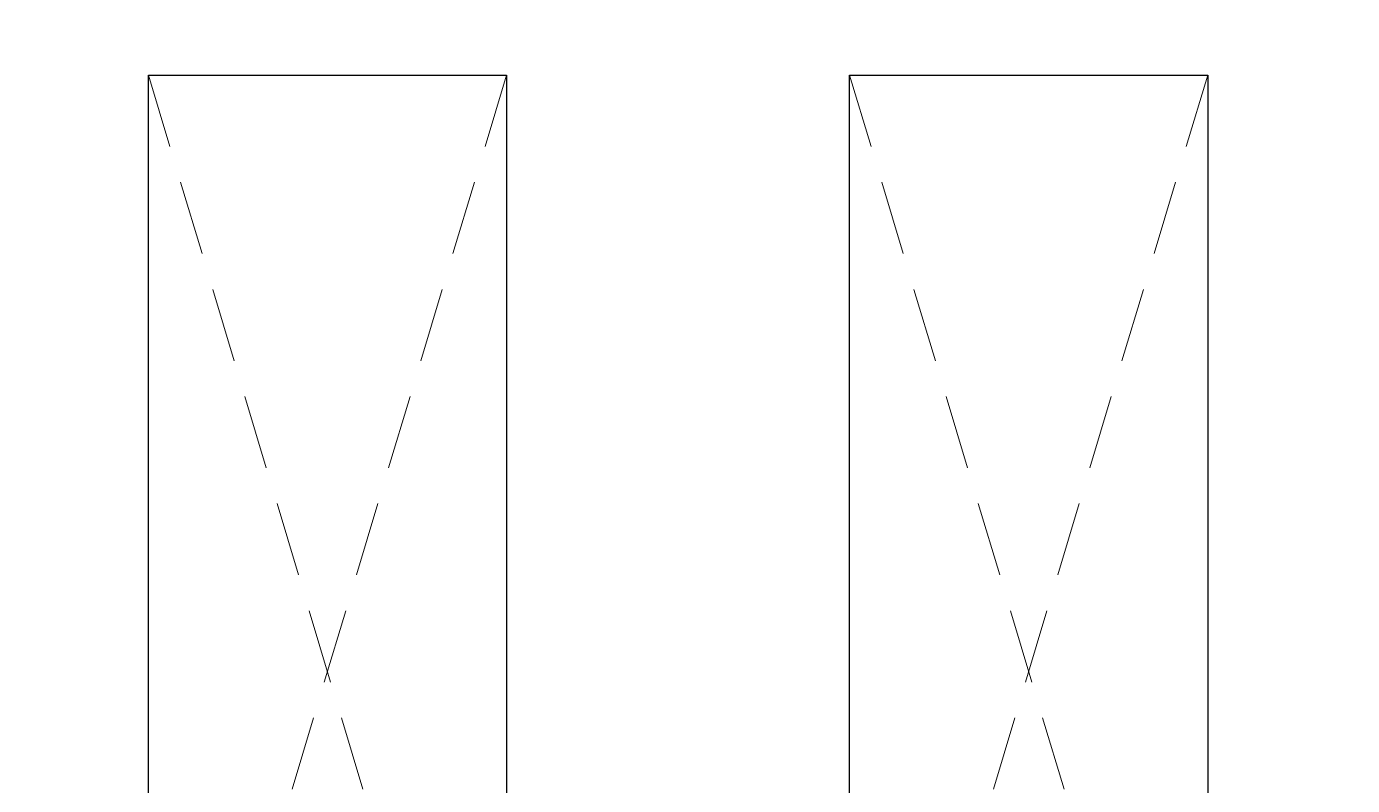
# Model space of a CAD drawing. Header units: millimetres. Extents: x -6181 to 191287, y -8583 to 23546.
# Drawn here: x 5261 to 7483, y 1209 to 2481 of the extents above; entities that cross this region are included whole.
import ezdxf

# ---------------------------------------------------------------- set-up
doc = ezdxf.new("R2010")
doc.units = ezdxf.units.MM
doc.header["$MEASUREMENT"] = 0
doc.linetypes.add('1735-DT-5BR-SEC_AA$0$DASHED', pattern=[0.75, 0.5, -0.25])
for name, color, linetype, lineweight in [('1735-DT-5BR-SEC_AA$0$06--LINE-0', 8, 'Continuous', 13), ('1735-DT-5BR-SEC_AA$0$W--ELV-1', 250, '1735-DT-5BR-SEC_AA$0$DASHED', 9), ('1735-DT-5BR-SEC_AA$0$Z--CAR', 251, 'Continuous', 9), ('1735-DT-5BR-SEC_AA$0$Z--WIPEOUT', 255, 'Continuous', 5), ('Z--CAR', 251, 'Continuous', 9), ('Z--WIPEOUT', 255, 'Continuous', 5)]:
    doc.layers.add(name, color=color, linetype=linetype, lineweight=lineweight)
doc.layers.add('1735-DT-5BR-SEC_AA$0$CEILING FIXTURES', color=251, linetype='Continuous')

# ---------------------------------------------------------------- blocks, each defined once
blk = doc.blocks.new('A$C0A892E0C')
blk.add_wipeout([(-53.075, 0.002), (-59.387, 0.002), (-61.518, 1.586), (-62.937, 3.816), (-63.235, 4.965), (-64.672, 5.612), (-67.98, 5.555), (-69.037, 5.715), (-72.39, 8.03), (-72.793, 8.631), (-73.007, 9.673), (-72.434, 10.78), (-72.357, 12.492), (-71.738, 13.364), (-71.442, 14.504), (-70.978, 15.686), (-70.725, 17.205), (-70.345, 18.175), (-68.932, 19.524), (-65.439, 20.652), (-56.997, 22.525), (-52.586, 23.364), (-50.435, 23.638), (-47.938, 23.95), (-47.843, 24.381), (-47.816, 24.907), (-47.768, 25.09), (-47.683, 25.102), (-47.298, 24.799), (-47.193, 24.896), (-46.991, 24.956), (-46.649, 24.967), (-41.09, 28.539), (-36.335, 31.507), (-34.389, 32.482), (-29.685, 33.635), (-25.443, 34.43), (-12.849, 35.128), (-6.207, 35.16), (0.656, 34.96), (3.027, 34.842), (6.201, 33.998), (9.295, 33.214), (10.17, 32.869), (10.788, 32.303), (13.069, 29.102), (15.396, 24.277), (16.711, 21.226), (16.928, 19.589), (17.284, 12.261), (17.924, 10.985), (18.511, 10.333), (18.564, 10.1), (17.613, 7.545), (16.084, 6.401), (11.204, 5.352), (9.902, 5.23), (6.727, 3.885), (6.727, 3.885), (5.34, 1.634), (3.153, 0), (-3.153, 0), (-5.287, 1.586), (-6.706, 3.816), (-8.422, 4.492), (-10.39, 4.437), (-13.604, 4.527), (-14.762, 4.656), (-16.892, 5.319), (-43.877, 5.073), (-48.988, 5.223), (-49.504, 3.885), (-50.891, 1.634)]).dxf.layer = 'Z--WIPEOUT'
at = {"flags": 128}
for points in [[(-19.878, 34.855), (-17.014, 34.988)], [(-17.014, 34.988), (-14.512, 35.098)], [(-14.512, 35.098), (-11.185, 35.157)], [(-11.185, 35.157), (-6.207, 35.16)], [(-6.207, 35.16), (-2.147, 35.088)], [(-2.147, 35.088), (0.656, 34.96)], [(0.656, 34.96), (2.281, 34.871)], [(1.601, 34.815), (1.688, 34.917)], [(1.688, 34.917), (1.743, 34.904)], [(1.743, 34.904), (1.796, 34.902)], [(1.82, 34.903), (1.756, 34.719)], [(1.796, 34.902), (1.82, 34.903)], [(-22.741, 34.676), (-19.878, 34.855)], [(-21.035, 34.406), (-16.35, 34.631)], [(-16.35, 34.631), (-13.12, 34.744)], [(-13.119, 34.525), (-16.347, 34.412)], [(-13.12, 34.744), (-11.387, 34.767)], [(-11.291, 34.543), (-13.119, 34.525)], [(-11.387, 34.767), (-9.714, 34.801)], [(-9.442, 34.565), (-11.291, 34.543)], [(-9.714, 34.801), (-7.976, 34.811)], [(-7.609, 34.57), (-9.442, 34.565)], [(-7.976, 34.811), (-7.609, 34.57)], [(-6.301, 34.779), (-7.718, 34.771)], [(-7.718, 34.771), (-7.174, 34.524)], [(-7.174, 34.524), (-6.8, 34.299)], [(-5.371, 34.749), (-6.301, 34.779)], [(-5.382, 34.361), (-5.342, 34.595)], [(-5.038, 34.729), (-5.371, 34.749)], [(-5.342, 34.595), (-5.274, 34.683)], [(-5.274, 34.683), (-5.185, 34.762)], [(-5.185, 34.762), (-5.092, 34.824)], [(-5.062, 34.548), (-5.155, 34.483)], [(-5.155, 34.483), (-5.079, 34.357)], [(-5.092, 34.824), (-4.871, 34.601)], [(-5.091, 34.55), (-5.088, 34.768)], [(-2.688, 34.503), (-5.091, 34.55)], [(-5.088, 34.768), (-2.84, 34.725)], [(-4.936, 34.587), (-5.062, 34.548)], [(-4.871, 34.601), (-4.936, 34.587)], [(-2.84, 34.725), (-0.171, 34.657)], [(0.098, 34.431), (-2.688, 34.503)], [(-0.171, 34.657), (1.584, 34.607)], [(1.581, 34.676), (1.601, 34.815)], [(1.584, 34.607), (1.581, 34.676)], [(1.704, 34.733), (2.737, 34.606)], [(1.927, 34.389), (1.704, 34.733)], [(1.756, 34.719), (1.777, 34.561)], [(1.777, 34.561), (1.803, 34.493)], [(1.803, 34.493), (1.787, 34.437)], [(2.281, 34.871), (3.002, 34.814)], [(2.737, 34.606), (3.518, 34.315)], [(3.002, 34.814), (4.233, 34.567)], [(4.233, 34.567), (6.201, 33.998)], [(-24.351, 34.237), (-21.035, 34.406)], [(-21.028, 34.187), (-24.34, 34.019)], [(-16.347, 34.412), (-21.028, 34.187)], [(-6.8, 34.299), (-6.58, 34.108)], [(-5.292, 34.056), (-5.382, 34.361)], [(-5.079, 34.357), (-4.864, 34.133)], [(-4.864, 34.133), (-4.607, 33.91)], [(1.689, 34.384), (0.098, 34.431)], [(1.746, 34.398), (1.689, 34.384)], [(1.787, 34.437), (1.746, 34.398)], [(2.578, 34.327), (1.927, 34.389)], [(3.066, 34.169), (2.578, 34.327)], [(3.572, 33.755), (3.066, 34.169)], [(3.518, 34.315), (4.286, 33.641)], [(-21.478, 33.654), (-19.724, 33.737)], [(-19.724, 33.737), (-17.762, 33.781)], [(-17.762, 33.781), (-14.913, 33.862)], [(-14.913, 33.862), (-13.457, 33.906)], [(-13.457, 33.906), (-10.801, 33.927)], [(-10.801, 33.927), (-9.473, 33.942)], [(-9.473, 33.942), (-9.11, 33.948)], [(-9.11, 33.948), (-6.003, 33.889)], [(-6.003, 33.889), (-4.41, 33.867)], [(-5.062, 33.777), (-5.292, 34.056)], [(-4.607, 33.91), (-5.062, 33.777)], [(-4.41, 33.867), (-3.962, 33.864)], [(-3.962, 33.864), (-1.158, 33.815)], [(-3.202, 33.822), (-2.186, 32.917)], [(-1.158, 33.815), (1.886, 33.687)], [(1.886, 33.687), (4.141, 33.569)], [(4.286, 33.641), (3.572, 33.755)], [(6.201, 33.998), (7.391, 33.231)], [(-24.675, 33.449), (-21.478, 33.654)], [(-20.738, 32.65), (-20.589, 33.621)], [(-6.15, 33.629), (-4.829, 31.602)], [(4.141, 33.569), (5.513, 33.48)], [(5.513, 33.48), (6.483, 33.397)], [(6.483, 33.397), (6.884, 33.336)], [(6.884, 33.336), (7.002, 33.295)], [(7.002, 33.295), (7.189, 33.258)], [(9.295, 33.214), (7.538, 33.331)], [(-2.186, 32.917), (-1.404, 32.026)], [(7.189, 33.258), (7.391, 33.231)], [(7.391, 33.231), (7.653, 33.212)], [(7.653, 33.212), (8.008, 33.179)], [(8.008, 33.179), (8.383, 33.104)], [(8.383, 33.104), (8.897, 32.948)], [(8.897, 32.948), (9.591, 32.656)], [(10.17, 32.869), (9.295, 33.214)], [(-21.277, 29.11), (-20.738, 32.65)], [(-19.513, 32.45), (-17.677, 32.535)], [(-17.677, 32.535), (-13.513, 32.608)], [(-13.513, 32.608), (-10.826, 32.63)], [(-10.826, 32.63), (-9.448, 32.619)], [(-9.448, 32.619), (-8.052, 32.498)], [(-8.052, 32.498), (-6.985, 32.271)], [(9.591, 32.656), (10.26, 32.176)], [(10.788, 32.303), (10.17, 32.869)], [(-23.933, 21.99), (-21.756, 32.369)], [(-23.065, 32.315), (-20.977, 32.398)], [(-20.608, 32.412), (-20.094, 32.429)], [(-19.935, 32.429), (-20.126, 29.756)], [(-20.094, 32.429), (-19.72, 32.442)], [(-19.72, 32.442), (-19.513, 32.45)], [(-19.466, 31.92), (-18.966, 32.133)], [(-18.966, 32.133), (-18.31, 32.148)], [(-18.31, 32.148), (-14.387, 32.21)], [(-14.387, 32.21), (-11.336, 32.232)], [(-11.336, 32.232), (-9.636, 32.223)], [(-9.636, 32.223), (-8.874, 32.172)], [(-8.874, 32.172), (-7.985, 32.039)], [(-6.985, 32.271), (-6.307, 31.826)], [(-1.303, 31.965), (-0.108, 32.305)], [(-0.108, 32.305), (1.04, 32.406)], [(1.04, 32.406), (2.347, 32.408)], [(2.347, 32.408), (4.676, 32.374)], [(4.676, 32.374), (7.764, 32.274)], [(7.764, 32.274), (10.134, 32.113)], [(8.53, 32.176), (10.769, 28.347)], [(10.26, 32.176), (10.547, 32.237)], [(10.26, 32.176), (10.704, 31.522)], [(10.547, 32.237), (10.726, 32.284)], [(10.726, 32.284), (10.788, 32.303)], [(-19.702, 31.252), (-19.466, 31.92)], [(-18.953, 31.793), (-19.146, 31.657)], [(-18.691, 31.841), (-18.953, 31.793)], [(-18.405, 31.842), (-18.691, 31.841)], [(-18.133, 31.834), (-18.405, 31.842)], [(-14.295, 31.922), (-18.133, 31.834)], [(-11.4, 31.993), (-14.295, 31.922)], [(-9.784, 32.011), (-11.4, 31.993)], [(-8.989, 31.982), (-9.784, 32.011)], [(-8.045, 31.894), (-8.989, 31.982)], [(-7.22, 31.699), (-8.045, 31.894)], [(-7.985, 32.039), (-7.174, 31.815)], [(-7.174, 31.815), (-7.22, 31.699)], [(-6.959, 31.645), (-7.197, 31.757)], [(-6.307, 31.826), (-5.828, 31.076)], [(-1.404, 32.026), (-0.712, 31.163)], [(11.032, 31.916), (13.069, 29.102)], [(-19.304, 31.417), (-19.38, 31.111)], [(-19.146, 31.657), (-19.304, 31.417)], [(-6.764, 31.512), (-6.959, 31.645)], [(-6.62, 31.353), (-6.764, 31.512)], [(-6.025, 30.309), (-6.62, 31.353)], [(-4.829, 31.602), (-3.363, 28.97)], [(10.704, 31.522), (12.204, 29.229)], [(-19.899, 28.584), (-19.702, 31.252)], [(-19.38, 31.111), (-19.573, 28.588)], [(-5.828, 31.076), (-5.358, 30.157)], [(-0.712, 31.163), (0.527, 29.656)], [(-5.289, 28.852), (-6.025, 30.309)], [(-5.358, 30.157), (-4.954, 29.298)], [(-20.126, 29.756), (-20.482, 24.812)], [(0.527, 29.656), (2.1, 27.74)], [(-22.341, 22.069), (-21.277, 29.11)], [(-4.954, 29.298), (-4.57, 28.422)], [(-3.363, 28.97), (-2.084, 26.226)], [(12.204, 29.229), (13.737, 26.411)], [(13.069, 29.102), (14.813, 25.811)], [(-20.2, 24.579), (-19.899, 28.584)], [(-19.573, 28.588), (-19.884, 24.855)], [(-4.721, 27.597), (-5.289, 28.852)], [(-4.57, 28.422), (-4.121, 27.337)], [(10.38, 27.725), (10.596, 28.239)], [(10.769, 28.347), (12.389, 25.314)], [(-4.985, 27.322), (-4.93, 27.443)], [(-4.287, 26.309), (-4.721, 27.597)], [(2.1, 27.74), (2.875, 26.795)], [(10.274, 27.183), (10.38, 27.725)], [(-19.5, 26.959), (-19.267, 26.109)], [(-5.171, 26.554), (-5.061, 27.105)], [(-5.061, 27.105), (-5.022, 27.217)], [(-5.022, 27.217), (-4.985, 27.322)], [(-4.121, 27.337), (-3.814, 26.542)], [(10.246, 26.649), (10.274, 27.183)], [(-5.097, 25.915), (-5.171, 26.554)], [(2.875, 26.795), (4.238, 25.417)], [(10.387, 26.129), (10.246, 26.649)], [(-3.9, 24.856), (-4.287, 26.309)], [(-3.814, 26.542), (-3.603, 25.803)], [(-2.084, 26.226), (-1.267, 24.051)], [(13.737, 26.411), (15.026, 23.274)], [(-19.267, 26.109), (-19.229, 24.847)], [(-4.816, 25.104), (-5.097, 25.915)], [(-3.603, 25.803), (-3.392, 24.896)], [(10.655, 25.837), (10.387, 26.129)], [(10.991, 25.616), (10.655, 25.837)], [(14.813, 25.811), (15.979, 22.744)], [(4.238, 25.417), (5.156, 24.629)], [(10.364, 25.333), (10.707, 25.594)], [(10.707, 25.594), (11.299, 25.59)], [(11.299, 25.59), (11.665, 25.52)], [(11.665, 25.52), (12.043, 25.364)], [(12.049, 25.368), (12.032, 25.346)], [(12.04, 25.43), (12.037, 25.375)], [(12.037, 25.375), (12.049, 25.368)], [(12.043, 25.364), (12.127, 25.03)], [(-4.402, 24.977), (-5.023, 24.945)], [(10.034, 24.843), (10.364, 25.333)], [(12.127, 25.03), (11.934, 24.34)], [(12.389, 25.314), (13.404, 23.229)], [(-20.482, 24.812), (-20.673, 22.153)], [(-20.356, 22.516), (-20.2, 24.579)], [(-19.884, 24.855), (-20.046, 22.938)], [(-19.229, 24.847), (-19.354, 23.639)], [(-5.384, 24.693), (-5.661, 24.23)], [(-5.023, 24.945), (-5.384, 24.693)], [(-4.34, 24.96), (-4.29, 24.947)], [(-4.29, 24.947), (-4.235, 24.934)], [(-4.235, 24.934), (-4.177, 24.922)], [(-4.177, 24.922), (-4.162, 24.919)], [(-4.162, 24.919), (-4.147, 24.916)], [(-4.147, 24.916), (-4.132, 24.912)], [(-3.793, 24.01), (-3.9, 24.856)], [(-3.392, 24.896), (-3.307, 24.326)], [(-1.991, 22.927), (-1.641, 24.727)], [(5.156, 24.629), (5.745, 24.263)], [(9.904, 24.488), (10.034, 24.843)], [(16.196, 24.892), (15.537, 24.676)], [(15.584, 24.481), (15.987, 24.611)], [(15.763, 24.724), (15.809, 24.577)], [(15.941, 24.782), (15.987, 24.636)], [(15.987, 24.611), (16.008, 24.62)], [(16.008, 24.62), (16.048, 24.62)], [(16.048, 24.62), (16.074, 24.573)], [(16.061, 24.305), (16.125, 24.582)], [(16.125, 24.582), (16.15, 24.724)], [(16.28, 24.873), (16.196, 24.892)], [(16.247, 24.509), (16.285, 24.735)], [(16.353, 24.82), (16.28, 24.873)], [(16.285, 24.735), (16.3, 24.828)], [(16.384, 24.789), (16.353, 24.82)], [(16.408, 24.754), (16.384, 24.789)], [(16.429, 24.719), (16.408, 24.754)], [(16.447, 24.684), (16.429, 24.719)], [(16.47, 24.629), (16.447, 24.684)], [(16.487, 24.574), (16.47, 24.629)], [(16.499, 24.519), (16.487, 24.574)], [(-5.661, 24.23), (-5.754, 23.975)], [(-3.413, 23.693), (-3.307, 24.326)], [(5.745, 24.263), (6.428, 23.988)], [(9.779, 24.155), (9.904, 24.488)], [(11.896, 24.232), (11.817, 23.978)], [(11.934, 24.34), (11.896, 24.232)], [(15.968, 24.112), (16.061, 24.305)], [(15.986, 24.128), (16.19, 24.195)], [(16.198, 24.229), (16.247, 24.509)], [(16.235, 23.986), (16.198, 24.229)], [(16.477, 24.074), (16.507, 24.274)], [(16.507, 24.274), (16.499, 24.519)], [(-19.726, 23.779), (-19.535, 23.735)], [(-5.754, 23.975), (-5.85, 23.72)], [(-4.333, 23.519), (-3.793, 24.01)], [(-1.267, 24.051), (-0.89, 22.638)], [(6.428, 23.988), (7.58, 23.666)], [(9.649, 23.793), (9.779, 24.155)], [(11.817, 23.978), (11.697, 23.543)], [(15.701, 23.848), (15.953, 23.959)], [(15.949, 23.979), (15.968, 24.112)], [(16.021, 23.812), (15.949, 23.979)], [(16.07, 23.729), (16.021, 23.812)], [(16.233, 23.682), (16.432, 23.81)], [(16.358, 23.829), (16.235, 23.986)], [(16.43, 23.773), (16.358, 23.829)], [(16.432, 23.81), (16.447, 23.825)], [(16.447, 23.825), (16.469, 23.872)], [(16.467, 23.951), (16.477, 24.074)], [(16.469, 23.872), (16.467, 23.951)], [(-19.535, 23.735), (-19.416, 23.692)], [(-19.416, 23.692), (-19.354, 23.639)], [(-19.354, 23.639), (-19.315, 23.467)], [(-19.315, 23.467), (-19.336, 23.183)], [(-5.85, 23.72), (-5.95, 23.465)], [(-5.301, 23.283), (-4.333, 23.519)], [(-3.758, 23.349), (-3.413, 23.693)], [(7.58, 23.666), (9.248, 23.419)], [(9.248, 23.419), (11.014, 23.258)], [(15.723, 23.43), (15.846, 23.483)], [(15.846, 23.483), (15.974, 23.546)], [(15.974, 23.546), (16.233, 23.682)], [(-19.336, 23.183), (-19.396, 22.796)], [(-9.399, 22.976), (-7.754, 23.047)], [(-7.754, 23.047), (-6.494, 23.145)], [(-6.494, 23.145), (-5.301, 23.283)], [(-5.632, 22.843), (-4.616, 23.007)], [(-4.616, 23.007), (-4.13, 23.166)], [(-4.13, 23.166), (-3.758, 23.349)], [(11.014, 23.258), (12.991, 23.102)], [(12.991, 23.102), (15.081, 23.013)], [(15.026, 23.274), (15.161, 23.187)], [(15.071, 23.039), (15.175, 22.738)], [(15.081, 23.013), (15.175, 22.738)], [(15.161, 23.187), (15.422, 23.203)], [(15.422, 23.203), (15.852, 23.229)], [(-20.252, 22.513), (-18.231, 22.6)], [(-20.046, 22.938), (-20.237, 22.451)], [(-18.231, 22.6), (-14.634, 22.754)], [(-14.634, 22.754), (-11.495, 22.891)], [(-11.495, 22.891), (-9.399, 22.976)], [(-10.959, 22.561), (-8.889, 22.632)], [(-8.889, 22.632), (-7.469, 22.698)], [(-7.469, 22.698), (-5.632, 22.843)], [(-2.872, 22.041), (-1.991, 22.927)], [(-0.89, 22.638), (-0.775, 21.604)], [(15.175, 22.738), (15.425, 22.055)], [(16.218, 22.372), (16.037, 22.741)], [(-22.161, 22.07), (-18.019, 22.27)], [(-20.338, 22.466), (-20.356, 22.516)], [(-20.289, 22.451), (-20.338, 22.466)], [(-20.237, 22.451), (-20.289, 22.451)], [(-18.019, 22.27), (-15.337, 22.401)], [(-15.337, 22.401), (-13.668, 22.47)], [(-13.71, 22.47), (-10.959, 22.561)], [(16.579, 21.586), (16.218, 22.372)], [(-22.392, 21.738), (-22.341, 22.069)], [(-4.025, 21.62), (-2.872, 22.041)], [(15.425, 22.055), (15.722, 21.19)], [(-23.281, 14.232), (-22.392, 21.738)], [(-0.775, 21.604), (-0.785, 20.692)], [(16.844, 20.866), (16.579, 21.586)]]:
    blk.add_lwpolyline(points, dxfattribs=at)
blk = doc.blocks.new('1735-DT-5BR-SEC_AA$0$A$C0A892E0C')
blk.add_wipeout([(-53.075, 0.002), (-59.387, 0.002), (-61.518, 1.586), (-62.937, 3.816), (-63.235, 4.965), (-64.672, 5.612), (-67.98, 5.555), (-69.037, 5.715), (-72.39, 8.03), (-72.793, 8.631), (-73.007, 9.673), (-72.434, 10.78), (-72.357, 12.492), (-71.738, 13.364), (-71.442, 14.504), (-70.978, 15.686), (-70.725, 17.205), (-70.345, 18.175), (-68.932, 19.524), (-65.439, 20.652), (-56.997, 22.525), (-52.586, 23.364), (-50.435, 23.638), (-47.938, 23.95), (-47.843, 24.381), (-47.816, 24.907), (-47.768, 25.09), (-47.683, 25.102), (-47.298, 24.799), (-47.193, 24.896), (-46.991, 24.956), (-46.649, 24.967), (-41.09, 28.539), (-36.335, 31.507), (-34.389, 32.482), (-29.685, 33.635), (-25.443, 34.43), (-12.849, 35.128), (-6.207, 35.16), (0.656, 34.96), (3.027, 34.842), (6.201, 33.998), (9.295, 33.214), (10.17, 32.869), (10.788, 32.303), (13.069, 29.102), (15.396, 24.277), (16.711, 21.226), (16.928, 19.589), (17.284, 12.261), (17.924, 10.985), (18.511, 10.333), (18.564, 10.1), (17.613, 7.545), (16.084, 6.401), (11.204, 5.352), (9.902, 5.23), (6.727, 3.885), (6.727, 3.885), (5.34, 1.634), (3.153, 0), (-3.153, 0), (-5.287, 1.586), (-6.706, 3.816), (-8.422, 4.492), (-10.39, 4.437), (-13.604, 4.527), (-14.762, 4.656), (-16.892, 5.319), (-43.877, 5.073), (-48.988, 5.223), (-49.504, 3.885), (-50.891, 1.634)]).dxf.layer = '1735-DT-5BR-SEC_AA$0$Z--WIPEOUT'
at = {"flags": 128}
for points in [[(-19.878, 34.855), (-17.014, 34.988)], [(-17.014, 34.988), (-14.512, 35.098)], [(-14.512, 35.098), (-11.185, 35.157)], [(-11.185, 35.157), (-6.207, 35.16)], [(-6.207, 35.16), (-2.147, 35.088)], [(-2.147, 35.088), (0.656, 34.96)], [(0.656, 34.96), (2.281, 34.871)], [(1.601, 34.815), (1.688, 34.917)], [(1.688, 34.917), (1.743, 34.904)], [(1.743, 34.904), (1.796, 34.902)], [(1.82, 34.903), (1.756, 34.719)], [(1.796, 34.902), (1.82, 34.903)], [(-22.741, 34.676), (-19.878, 34.855)], [(-21.035, 34.406), (-16.35, 34.631)], [(-16.35, 34.631), (-13.12, 34.744)], [(-13.119, 34.525), (-16.347, 34.412)], [(-13.12, 34.744), (-11.387, 34.767)], [(-11.291, 34.543), (-13.119, 34.525)], [(-11.387, 34.767), (-9.714, 34.801)], [(-9.442, 34.565), (-11.291, 34.543)], [(-9.714, 34.801), (-7.976, 34.811)], [(-7.609, 34.57), (-9.442, 34.565)], [(-7.976, 34.811), (-7.609, 34.57)], [(-6.301, 34.779), (-7.718, 34.771)], [(-7.718, 34.771), (-7.174, 34.524)], [(-7.174, 34.524), (-6.8, 34.299)], [(-5.371, 34.749), (-6.301, 34.779)], [(-5.382, 34.361), (-5.342, 34.595)], [(-5.038, 34.729), (-5.371, 34.749)], [(-5.342, 34.595), (-5.274, 34.683)], [(-5.274, 34.683), (-5.185, 34.762)], [(-5.185, 34.762), (-5.092, 34.824)], [(-5.062, 34.548), (-5.155, 34.483)], [(-5.155, 34.483), (-5.079, 34.357)], [(-5.092, 34.824), (-4.871, 34.601)], [(-5.091, 34.55), (-5.088, 34.768)], [(-2.688, 34.503), (-5.091, 34.55)], [(-5.088, 34.768), (-2.84, 34.725)], [(-4.936, 34.587), (-5.062, 34.548)], [(-4.871, 34.601), (-4.936, 34.587)], [(-2.84, 34.725), (-0.171, 34.657)], [(0.098, 34.431), (-2.688, 34.503)], [(-0.171, 34.657), (1.584, 34.607)], [(1.581, 34.676), (1.601, 34.815)], [(1.584, 34.607), (1.581, 34.676)], [(1.704, 34.733), (2.737, 34.606)], [(1.927, 34.389), (1.704, 34.733)], [(1.756, 34.719), (1.777, 34.561)], [(1.777, 34.561), (1.803, 34.493)], [(1.803, 34.493), (1.787, 34.437)], [(2.281, 34.871), (3.002, 34.814)], [(2.737, 34.606), (3.518, 34.315)], [(3.002, 34.814), (4.233, 34.567)], [(4.233, 34.567), (6.201, 33.998)], [(-24.351, 34.237), (-21.035, 34.406)], [(-21.028, 34.187), (-24.34, 34.019)], [(-16.347, 34.412), (-21.028, 34.187)], [(-6.8, 34.299), (-6.58, 34.108)], [(-5.292, 34.056), (-5.382, 34.361)], [(-5.079, 34.357), (-4.864, 34.133)], [(-4.864, 34.133), (-4.607, 33.91)], [(1.689, 34.384), (0.098, 34.431)], [(1.746, 34.398), (1.689, 34.384)], [(1.787, 34.437), (1.746, 34.398)], [(2.578, 34.327), (1.927, 34.389)], [(3.066, 34.169), (2.578, 34.327)], [(3.572, 33.755), (3.066, 34.169)], [(3.518, 34.315), (4.286, 33.641)], [(-21.478, 33.654), (-19.724, 33.737)], [(-19.724, 33.737), (-17.762, 33.781)], [(-17.762, 33.781), (-14.913, 33.862)], [(-14.913, 33.862), (-13.457, 33.906)], [(-13.457, 33.906), (-10.801, 33.927)], [(-10.801, 33.927), (-9.473, 33.942)], [(-9.473, 33.942), (-9.11, 33.948)], [(-9.11, 33.948), (-6.003, 33.889)], [(-6.003, 33.889), (-4.41, 33.867)], [(-5.062, 33.777), (-5.292, 34.056)], [(-4.607, 33.91), (-5.062, 33.777)], [(-4.41, 33.867), (-3.962, 33.864)], [(-3.962, 33.864), (-1.158, 33.815)], [(-3.202, 33.822), (-2.186, 32.917)], [(-1.158, 33.815), (1.886, 33.687)], [(1.886, 33.687), (4.141, 33.569)], [(4.286, 33.641), (3.572, 33.755)], [(6.201, 33.998), (7.391, 33.231)], [(-24.675, 33.449), (-21.478, 33.654)], [(-20.738, 32.65), (-20.589, 33.621)], [(-6.15, 33.629), (-4.829, 31.602)], [(4.141, 33.569), (5.513, 33.48)], [(5.513, 33.48), (6.483, 33.397)], [(6.483, 33.397), (6.884, 33.336)], [(6.884, 33.336), (7.002, 33.295)], [(7.002, 33.295), (7.189, 33.258)], [(9.295, 33.214), (7.538, 33.331)], [(-2.186, 32.917), (-1.404, 32.026)], [(7.189, 33.258), (7.391, 33.231)], [(7.391, 33.231), (7.653, 33.212)], [(7.653, 33.212), (8.008, 33.179)], [(8.008, 33.179), (8.383, 33.104)], [(8.383, 33.104), (8.897, 32.948)], [(8.897, 32.948), (9.591, 32.656)], [(10.17, 32.869), (9.295, 33.214)], [(-21.277, 29.11), (-20.738, 32.65)], [(-19.513, 32.45), (-17.677, 32.535)], [(-17.677, 32.535), (-13.513, 32.608)], [(-13.513, 32.608), (-10.826, 32.63)], [(-10.826, 32.63), (-9.448, 32.619)], [(-9.448, 32.619), (-8.052, 32.498)], [(-8.052, 32.498), (-6.985, 32.271)], [(9.591, 32.656), (10.26, 32.176)], [(10.788, 32.303), (10.17, 32.869)], [(-23.933, 21.99), (-21.756, 32.369)], [(-23.065, 32.315), (-20.977, 32.398)], [(-20.608, 32.412), (-20.094, 32.429)], [(-19.935, 32.429), (-20.126, 29.756)], [(-20.094, 32.429), (-19.72, 32.442)], [(-19.72, 32.442), (-19.513, 32.45)], [(-19.466, 31.92), (-18.966, 32.133)], [(-18.966, 32.133), (-18.31, 32.148)], [(-18.31, 32.148), (-14.387, 32.21)], [(-14.387, 32.21), (-11.336, 32.232)], [(-11.336, 32.232), (-9.636, 32.223)], [(-9.636, 32.223), (-8.874, 32.172)], [(-8.874, 32.172), (-7.985, 32.039)], [(-6.985, 32.271), (-6.307, 31.826)], [(-1.303, 31.965), (-0.108, 32.305)], [(-0.108, 32.305), (1.04, 32.406)], [(1.04, 32.406), (2.347, 32.408)], [(2.347, 32.408), (4.676, 32.374)], [(4.676, 32.374), (7.764, 32.274)], [(7.764, 32.274), (10.134, 32.113)], [(8.53, 32.176), (10.769, 28.347)], [(10.26, 32.176), (10.547, 32.237)], [(10.26, 32.176), (10.704, 31.522)], [(10.547, 32.237), (10.726, 32.284)], [(10.726, 32.284), (10.788, 32.303)], [(-19.702, 31.252), (-19.466, 31.92)], [(-18.953, 31.793), (-19.146, 31.657)], [(-18.691, 31.841), (-18.953, 31.793)], [(-18.405, 31.842), (-18.691, 31.841)], [(-18.133, 31.834), (-18.405, 31.842)], [(-14.295, 31.922), (-18.133, 31.834)], [(-11.4, 31.993), (-14.295, 31.922)], [(-9.784, 32.011), (-11.4, 31.993)], [(-8.989, 31.982), (-9.784, 32.011)], [(-8.045, 31.894), (-8.989, 31.982)], [(-7.22, 31.699), (-8.045, 31.894)], [(-7.985, 32.039), (-7.174, 31.815)], [(-7.174, 31.815), (-7.22, 31.699)], [(-6.959, 31.645), (-7.197, 31.757)], [(-6.307, 31.826), (-5.828, 31.076)], [(-1.404, 32.026), (-0.712, 31.163)], [(11.032, 31.916), (13.069, 29.102)], [(-19.304, 31.417), (-19.38, 31.111)], [(-19.146, 31.657), (-19.304, 31.417)], [(-6.764, 31.512), (-6.959, 31.645)], [(-6.62, 31.353), (-6.764, 31.512)], [(-6.025, 30.309), (-6.62, 31.353)], [(-4.829, 31.602), (-3.363, 28.97)], [(10.704, 31.522), (12.204, 29.229)], [(-19.899, 28.584), (-19.702, 31.252)], [(-19.38, 31.111), (-19.573, 28.588)], [(-5.828, 31.076), (-5.358, 30.157)], [(-0.712, 31.163), (0.527, 29.656)], [(-5.289, 28.852), (-6.025, 30.309)], [(-5.358, 30.157), (-4.954, 29.298)], [(-20.126, 29.756), (-20.482, 24.812)], [(0.527, 29.656), (2.1, 27.74)], [(-22.341, 22.069), (-21.277, 29.11)], [(-4.954, 29.298), (-4.57, 28.422)], [(-3.363, 28.97), (-2.084, 26.226)], [(12.204, 29.229), (13.737, 26.411)], [(13.069, 29.102), (14.813, 25.811)], [(-20.2, 24.579), (-19.899, 28.584)], [(-19.573, 28.588), (-19.884, 24.855)], [(-4.721, 27.597), (-5.289, 28.852)], [(-4.57, 28.422), (-4.121, 27.337)], [(10.38, 27.725), (10.596, 28.239)], [(10.769, 28.347), (12.389, 25.314)], [(-4.985, 27.322), (-4.93, 27.443)], [(-4.287, 26.309), (-4.721, 27.597)], [(2.1, 27.74), (2.875, 26.795)], [(10.274, 27.183), (10.38, 27.725)], [(-19.5, 26.959), (-19.267, 26.109)], [(-5.171, 26.554), (-5.061, 27.105)], [(-5.061, 27.105), (-5.022, 27.217)], [(-5.022, 27.217), (-4.985, 27.322)], [(-4.121, 27.337), (-3.814, 26.542)], [(10.246, 26.649), (10.274, 27.183)], [(-5.097, 25.915), (-5.171, 26.554)], [(2.875, 26.795), (4.238, 25.417)], [(10.387, 26.129), (10.246, 26.649)], [(-3.9, 24.856), (-4.287, 26.309)], [(-3.814, 26.542), (-3.603, 25.803)], [(-2.084, 26.226), (-1.267, 24.051)], [(13.737, 26.411), (15.026, 23.274)], [(-19.267, 26.109), (-19.229, 24.847)], [(-4.816, 25.104), (-5.097, 25.915)], [(-3.603, 25.803), (-3.392, 24.896)], [(10.655, 25.837), (10.387, 26.129)], [(10.991, 25.616), (10.655, 25.837)], [(14.813, 25.811), (15.979, 22.744)], [(4.238, 25.417), (5.156, 24.629)], [(10.364, 25.333), (10.707, 25.594)], [(10.707, 25.594), (11.299, 25.59)], [(11.299, 25.59), (11.665, 25.52)], [(11.665, 25.52), (12.043, 25.364)], [(12.049, 25.368), (12.032, 25.346)], [(12.04, 25.43), (12.037, 25.375)], [(12.037, 25.375), (12.049, 25.368)], [(12.043, 25.364), (12.127, 25.03)], [(-4.402, 24.977), (-5.023, 24.945)], [(10.034, 24.843), (10.364, 25.333)], [(12.127, 25.03), (11.934, 24.34)], [(12.389, 25.314), (13.404, 23.229)], [(-20.482, 24.812), (-20.673, 22.153)], [(-20.356, 22.516), (-20.2, 24.579)], [(-19.884, 24.855), (-20.046, 22.938)], [(-19.229, 24.847), (-19.354, 23.639)], [(-5.384, 24.693), (-5.661, 24.23)], [(-5.023, 24.945), (-5.384, 24.693)], [(-4.34, 24.96), (-4.29, 24.947)], [(-4.29, 24.947), (-4.235, 24.934)], [(-4.235, 24.934), (-4.177, 24.922)], [(-4.177, 24.922), (-4.162, 24.919)], [(-4.162, 24.919), (-4.147, 24.916)], [(-4.147, 24.916), (-4.132, 24.912)], [(-3.793, 24.01), (-3.9, 24.856)], [(-3.392, 24.896), (-3.307, 24.326)], [(-1.991, 22.927), (-1.641, 24.727)], [(5.156, 24.629), (5.745, 24.263)], [(9.904, 24.488), (10.034, 24.843)], [(16.196, 24.892), (15.537, 24.676)], [(15.584, 24.481), (15.987, 24.611)], [(15.763, 24.724), (15.809, 24.577)], [(15.941, 24.782), (15.987, 24.636)], [(15.987, 24.611), (16.008, 24.62)], [(16.008, 24.62), (16.048, 24.62)], [(16.048, 24.62), (16.074, 24.573)], [(16.061, 24.305), (16.125, 24.582)], [(16.125, 24.582), (16.15, 24.724)], [(16.28, 24.873), (16.196, 24.892)], [(16.247, 24.509), (16.285, 24.735)], [(16.353, 24.82), (16.28, 24.873)], [(16.285, 24.735), (16.3, 24.828)], [(16.384, 24.789), (16.353, 24.82)], [(16.408, 24.754), (16.384, 24.789)], [(16.429, 24.719), (16.408, 24.754)], [(16.447, 24.684), (16.429, 24.719)], [(16.47, 24.629), (16.447, 24.684)], [(16.487, 24.574), (16.47, 24.629)], [(16.499, 24.519), (16.487, 24.574)], [(-5.661, 24.23), (-5.754, 23.975)], [(-3.413, 23.693), (-3.307, 24.326)], [(5.745, 24.263), (6.428, 23.988)], [(9.779, 24.155), (9.904, 24.488)], [(11.896, 24.232), (11.817, 23.978)], [(11.934, 24.34), (11.896, 24.232)], [(15.968, 24.112), (16.061, 24.305)], [(15.986, 24.128), (16.19, 24.195)], [(16.198, 24.229), (16.247, 24.509)], [(16.235, 23.986), (16.198, 24.229)], [(16.477, 24.074), (16.507, 24.274)], [(16.507, 24.274), (16.499, 24.519)], [(-19.726, 23.779), (-19.535, 23.735)], [(-5.754, 23.975), (-5.85, 23.72)], [(-4.333, 23.519), (-3.793, 24.01)], [(-1.267, 24.051), (-0.89, 22.638)], [(6.428, 23.988), (7.58, 23.666)], [(9.649, 23.793), (9.779, 24.155)], [(11.817, 23.978), (11.697, 23.543)], [(15.701, 23.848), (15.953, 23.959)], [(15.949, 23.979), (15.968, 24.112)], [(16.021, 23.812), (15.949, 23.979)], [(16.07, 23.729), (16.021, 23.812)], [(16.233, 23.682), (16.432, 23.81)], [(16.358, 23.829), (16.235, 23.986)], [(16.43, 23.773), (16.358, 23.829)], [(16.432, 23.81), (16.447, 23.825)], [(16.447, 23.825), (16.469, 23.872)], [(16.467, 23.951), (16.477, 24.074)], [(16.469, 23.872), (16.467, 23.951)], [(-19.535, 23.735), (-19.416, 23.692)], [(-19.416, 23.692), (-19.354, 23.639)], [(-19.354, 23.639), (-19.315, 23.467)], [(-19.315, 23.467), (-19.336, 23.183)], [(-5.85, 23.72), (-5.95, 23.465)], [(-5.301, 23.283), (-4.333, 23.519)], [(-3.758, 23.349), (-3.413, 23.693)], [(7.58, 23.666), (9.248, 23.419)], [(9.248, 23.419), (11.014, 23.258)], [(15.723, 23.43), (15.846, 23.483)], [(15.846, 23.483), (15.974, 23.546)], [(15.974, 23.546), (16.233, 23.682)], [(-19.336, 23.183), (-19.396, 22.796)], [(-9.399, 22.976), (-7.754, 23.047)], [(-7.754, 23.047), (-6.494, 23.145)], [(-6.494, 23.145), (-5.301, 23.283)], [(-5.632, 22.843), (-4.616, 23.007)], [(-4.616, 23.007), (-4.13, 23.166)], [(-4.13, 23.166), (-3.758, 23.349)], [(11.014, 23.258), (12.991, 23.102)], [(12.991, 23.102), (15.081, 23.013)], [(15.026, 23.274), (15.161, 23.187)], [(15.071, 23.039), (15.175, 22.738)], [(15.081, 23.013), (15.175, 22.738)], [(15.161, 23.187), (15.422, 23.203)], [(15.422, 23.203), (15.852, 23.229)], [(-20.252, 22.513), (-18.231, 22.6)], [(-20.046, 22.938), (-20.237, 22.451)], [(-18.231, 22.6), (-14.634, 22.754)], [(-14.634, 22.754), (-11.495, 22.891)], [(-11.495, 22.891), (-9.399, 22.976)], [(-10.959, 22.561), (-8.889, 22.632)], [(-8.889, 22.632), (-7.469, 22.698)], [(-7.469, 22.698), (-5.632, 22.843)], [(-2.872, 22.041), (-1.991, 22.927)], [(-0.89, 22.638), (-0.775, 21.604)], [(15.175, 22.738), (15.425, 22.055)], [(16.218, 22.372), (16.037, 22.741)], [(-22.161, 22.07), (-18.019, 22.27)], [(-20.338, 22.466), (-20.356, 22.516)], [(-20.289, 22.451), (-20.338, 22.466)], [(-20.237, 22.451), (-20.289, 22.451)], [(-18.019, 22.27), (-15.337, 22.401)], [(-15.337, 22.401), (-13.668, 22.47)], [(-13.71, 22.47), (-10.959, 22.561)], [(16.579, 21.586), (16.218, 22.372)], [(-22.392, 21.738), (-22.341, 22.069)], [(-4.025, 21.62), (-2.872, 22.041)], [(15.425, 22.055), (15.722, 21.19)], [(-23.281, 14.232), (-22.392, 21.738)], [(-0.775, 21.604), (-0.785, 20.692)], [(16.844, 20.866), (16.579, 21.586)]]:
    blk.add_lwpolyline(points, dxfattribs=at)
blk = doc.blocks.new('1735-DT-5BR-SEC_AA')
at = {"layer": '1735-DT-5BR-SEC_AA$0$Z--CAR', "xscale": -56.06262140077474, "yscale": 56.06262140077474, "zscale": 56.06262140077474}
blk.add_blockref('1735-DT-5BR-SEC_AA$0$A$C0A892E0C', (6225.9, -0.1), dxfattribs=at)
at = {"ltscale": 25}
blk.add_wipeout([(10990.2, 300), (10740.2, 300), (10740.2, 150), (10440.2, 150), (10440.2, 0), (10390.2, 0), (10390.2, 2400), (9290.2, 2400), (9290.2, 0), (4890.2, 0), (4890.2, 2400), (4590.2, 2400), (4590.2, 3400), (4640.2, 3400), (10940.2, 3400), (10990.2, 3400)], dxfattribs=at).dxf.layer = '1735-DT-5BR-SEC_AA$0$06--LINE-0'
at = {"layer": '1735-DT-5BR-SEC_AA$0$CEILING FIXTURES'}
for points in [[(5465.2, 2400), (6065.2, 2400), (6065.2, 400), (5465.2, 400)], [(6640.2, 2400), (7240.2, 2400), (7240.2, 400), (6640.2, 400)]]:
    blk.add_lwpolyline(points, close=True, dxfattribs=at)
at = {"layer": '1735-DT-5BR-SEC_AA$0$W--ELV-1', "ltscale": 250}
for p, q in [((5465.2, 2400), (6065.2, 400)), ((6065.2, 2400), (5465.2, 400)), ((6640.2, 2400), (7240.2, 400)), ((7240.2, 2400), (6640.2, 400))]:
    blk.add_line(p, q, dxfattribs=at)

msp = doc.modelspace()

# ---------------------------------------------------------------- block references
at = {"layer": 'Z--CAR', "xscale": -56.06262140077474, "yscale": 56.06262140077474, "zscale": 56.06262140077474}
msp.add_blockref('A$C0A892E0C', (6225.9, -0.1), dxfattribs=at)

# ---------------------------------------------------------------- next in the draw order: block references
msp.add_blockref('1735-DT-5BR-SEC_AA', (0, 0))

doc.saveas('drawing.dxf')
